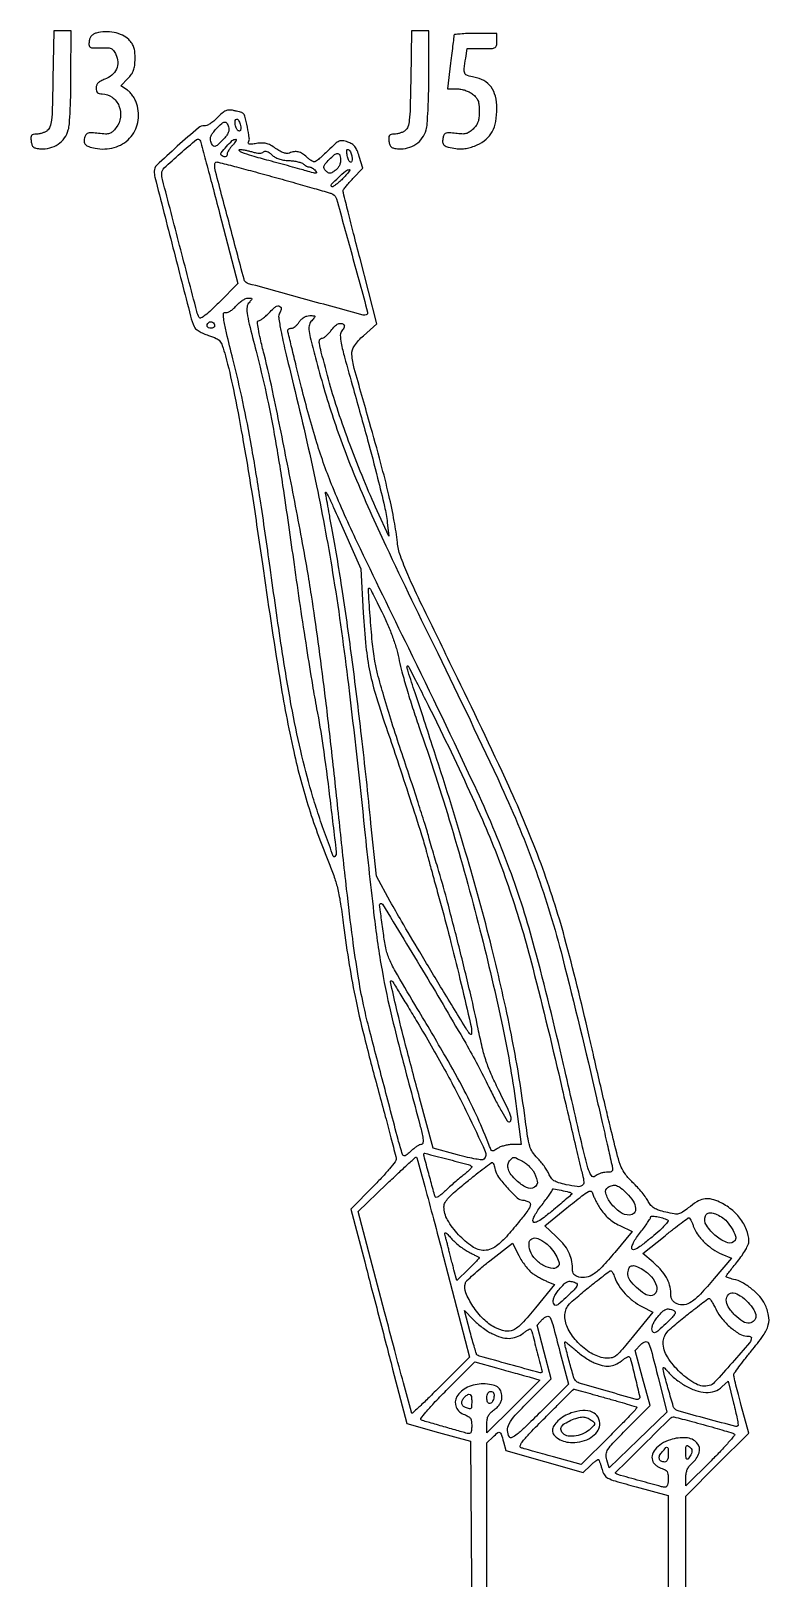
# Model space of a CAD drawing. Extents: x 8694 to 20248, y -4045 to 2404.
# Drawn here: x 8694 to 8987, y 1488 to 2102 of the extents above; entities that cross this region are included whole.
import ezdxf

# ---------------------------------------------------------------- set-up
doc = ezdxf.new("R2010")
doc.units = 0
doc.header["$MEASUREMENT"] = 0

msp = doc.modelspace()

# ---------------------------------------------------------------- linework, layer by layer
for points in [[(8702.91, 2083.34, -0.002181), (8702.67, 2071.86, -0.021104), (8702.34, 2067, -0.053797), (8701.76, 2064.34, -0.155141), (8700.66, 2062.84, -0.047889), (8699.74, 2062.29, -0.030518), (8698.59, 2061.84, -0.030553), (8697.39, 2061.52, -0.048824), (8696.34, 2061.42, 0.045626), (8695.09, 2061.31, 0.188631), (8694.46, 2060.91, 0.159959), (8694.2, 2060.15, 0.030698), (8694.28, 2058.67, 0.048029), (8694.6, 2057.19, 0.149715), (8695.17, 2056.36, 0.121695), (8696.18, 2055.9, 0.026939), (8698.1, 2055.65, 0.08406), (8701.69, 2055.97, 0.085626), (8704.96, 2057.46, 0.08666), (8707.5, 2059.94, 0.088915), (8709.03, 2063.12, 0.049834), (8709.44, 2065.51, 0.005623), (8709.78, 2071.02, 0.006771), (8710.01, 2077.59, 0.005453), (8710.09, 2084.67), (8710.1, 2102.42), (8706.66, 2102.42), (8703.22, 2102.42)], [(8720.1, 2101.58, 0.060969), (8718.97, 2101.09, 0.08635), (8718.13, 2100.38, 0.085711), (8717.58, 2099.43, 0.059179), (8717.29, 2098.21, 0.046047), (8717.25, 2096.65, 0.255229), (8717.68, 2095.97, 0.126273), (8718.73, 2095.7, 0.00914), (8721.75, 2095.75, -0.016415), (8724.54, 2095.76, -0.094611), (8725.97, 2095.44, -0.132979), (8726.95, 2094.66, -0.044977), (8727.9, 2093.09, -0.102541), (8728.65, 2090.14, -0.117179), (8728.11, 2087.27, -0.112472), (8726.3, 2084.87, -0.088906), (8723.49, 2083.24, 0.031997), (8721.87, 2082.54, 0.082714), (8720.85, 2081.78, 0.108387), (8720.29, 2080.87, 0.083672), (8720.1, 2079.72, 0.054653), (8720.22, 2078.6, 0.147613), (8720.61, 2077.91, 0.142706), (8721.32, 2077.54, 0.049837), (8722.49, 2077.42, -0.160128), (8726.42, 2076.13, -0.136641), (8729.12, 2072.68, -0.129156), (8729.73, 2068.17, -0.137153), (8728.02, 2064.05, -0.033455), (8726.57, 2062.44, -0.114084), (8725.37, 2061.71, -0.091581), (8723.83, 2061.51, -0.017182), (8720.98, 2061.75, 0.012571), (8718.3, 2062, 0.07927), (8716.93, 2061.87, 0.157815), (8716.13, 2061.37, 0.097445), (8715.58, 2060.38, 0.078564), (8715.31, 2058.6, 0.182821), (8715.79, 2057.37, 0.131214), (8717.12, 2056.49, 0.033487), (8719.63, 2055.85, 0.113644), (8727.25, 2056.16, 0.13752), (8733.36, 2059.83, 0.141223), (8736.57, 2066.05, 0.122323), (8736.22, 2073.41, 0.042793), (8735.59, 2074.99, 0.033626), (8734.66, 2076.59, 0.034578), (8733.57, 2077.97, 0.064058), (8732.49, 2078.9), (8729.89, 2080.6), (8732.67, 2083.5, 0.037113), (8734.08, 2085.21, 0.067268), (8734.92, 2086.81, 0.059604), (8735.36, 2088.71, 0.02353), (8735.52, 2091.38, 0.021544), (8735.45, 2094.08, 0.062522), (8735.08, 2095.91, 0.074758), (8734.32, 2097.41, 0.041379), (8733, 2098.97, 0.087813), (8730.5, 2100.72, 0.059012), (8727.18, 2101.81, 0.056747), (8723.54, 2102.12, 0.065136)], [(8844.91, 2083.34, -0.002181), (8844.67, 2071.86, -0.021104), (8844.34, 2067, -0.053797), (8843.76, 2064.34, -0.155141), (8842.66, 2062.84, -0.047889), (8841.74, 2062.29, -0.030518), (8840.59, 2061.84, -0.030553), (8839.39, 2061.52, -0.048824), (8838.34, 2061.42, 0.045626), (8837.09, 2061.31, 0.188631), (8836.46, 2060.91, 0.159959), (8836.2, 2060.15, 0.030698), (8836.28, 2058.67, 0.048029), (8836.6, 2057.19, 0.149715), (8837.17, 2056.36, 0.121695), (8838.18, 2055.9, 0.026939), (8840.1, 2055.65, 0.08406), (8843.69, 2055.97, 0.085626), (8846.96, 2057.46, 0.08666), (8849.5, 2059.94, 0.088915), (8851.03, 2063.12, 0.049834), (8851.44, 2065.51, 0.005623), (8851.78, 2071.02, 0.006771), (8852.01, 2077.59, 0.005453), (8852.09, 2084.67), (8852.1, 2102.42), (8848.66, 2102.42), (8845.22, 2102.42)], [(8862.05, 2100.67, -0.013878), (8862, 2100.11, -0.000245), (8861.64, 2097.13, -0.000616), (8861.22, 2093.65, -0.000411), (8860.72, 2089.67), (8859.44, 2079.42), (8863.13, 2079.42, -0.042349), (8864.82, 2079.28, -0.036832), (8866.54, 2078.85, -0.03755), (8868.14, 2078.19, -0.05), (8869.46, 2077.35, -0.04648), (8870.82, 2076.06, -0.087748), (8871.6, 2074.77, -0.070531), (8871.98, 2073.1, -0.021688), (8872.1, 2070.52, -0.02349), (8871.98, 2068.03, -0.060456), (8871.6, 2066.26, -0.072721), (8870.85, 2064.84, -0.047727), (8869.63, 2063.45, -0.040455), (8868.14, 2062.26, -0.087599), (8866.81, 2061.67, -0.073109), (8865.2, 2061.52, -0.021816), (8862.74, 2061.74, 0.013095), (8860.16, 2062.03, 0.098293), (8858.94, 2061.89, 0.18294), (8858.23, 2061.33, 0.070916), (8857.74, 2060.15, 0.085144), (8857.58, 2058.32, 0.195277), (8858.2, 2057.1, 0.121009), (8859.76, 2056.3, 0.025103), (8862.83, 2055.73, 0.037781), (8864.88, 2055.61, 0.037934), (8866.92, 2055.8, 0.035538), (8869.03, 2056.32, 0.026255), (8871.27, 2057.17, 0.073428), (8874.82, 2059.41, 0.092338), (8877.25, 2062.44, 0.080481), (8878.64, 2066.47, 0.042927), (8879.1, 2071.74, 0.061457), (8878.51, 2076.5, 0.097998), (8876.77, 2080.19, 0.10769), (8873.9, 2082.71, 0.086934), (8870.01, 2084.05, -0.040949), (8867.44, 2084.68, -0.214051), (8866.39, 2085.64, -0.130676), (8866.14, 2087.37, -0.012277), (8866.74, 2091.67), (8867.36, 2095.42), (8873.23, 2095.42, 0.007035), (8877.09, 2095.47, 0.111556), (8878.36, 2095.8, 0.235229), (8878.94, 2096.58, 0.043566), (8879.1, 2098.42), (8879.1, 2101.42), (8870.6, 2101.42, 0.008273), (8867.33, 2101.37, 0.013608), (8864.58, 2101.2, 0.007214), (8862.33, 2100.97, 0.362437)], [(8772.63, 2064.33, -0.091968), (8772.77, 2063.19, -0.085574), (8772.5, 2062.05, -0.063786), (8771.77, 2060.8, -0.027059), (8770.51, 2059.33, -0.015325), (8768.3, 2057.16, -0.146673), (8767.12, 2056.58, -0.302679), (8766.28, 2056.96, -0.06278), (8765.57, 2058.51, -0.091968), (8765.43, 2059.65, -0.085574), (8765.69, 2060.79, -0.063786), (8766.42, 2062.04, -0.027059), (8767.69, 2063.51, -0.015325), (8769.9, 2065.68, -0.146673), (8771.07, 2066.26, -0.302679), (8771.91, 2065.87, -0.06278)], [(8777.35, 2064.88, -0.029133), (8777.49, 2063.82, -0.089283), (8777.41, 2063.11, -0.190775), (8777.14, 2062.75, -0.215934), (8776.72, 2062.71, -0.209383), (8775.84, 2063.5, -0.064648), (8775.3, 2065.23, -0.076199), (8775.27, 2066.86, -0.375212), (8775.91, 2067.42, -0.209729), (8776.31, 2067.24, -0.057192), (8776.73, 2066.67, -0.047524), (8777.09, 2065.85, -0.034142)], [(8769.05, 2030.03), (8776.27, 2002.14), (8768.97, 1994.79, -0.008455), (8765.7, 1991.61, -0.025348), (8763.33, 1989.59, -0.034521), (8761.66, 1988.49, -0.418804), (8760.99, 1988.68, -0.061102), (8760.04, 1991.08, -0.000282), (8753.21, 2017.22, -0.000272), (8746.41, 2043.42, -0.063474), (8746.1, 2045.89, -0.207573), (8747.03, 2048.03, -0.008552), (8753.38, 2053.77, -0.007111), (8759.94, 2059.34, -0.475815), (8761.21, 2059.09, -0.054735), (8761.58, 2058.15, -0.000408), (8763.77, 2050.07, -0.001529), (8766.24, 2040.81, -0.000979)], [(8774.27, 2057.1, 0.02332), (8773.44, 2056.13, 0.026266), (8772.74, 2055.12, 0.026854), (8772.23, 2054.21, 0.112596), (8772.1, 2053.6, -0.140331), (8771.88, 2052.85, -0.203036), (8771.32, 2052.46, -0.161519), (8770.54, 2052.55, -0.089416), (8769.75, 2053.1, -0.375274), (8769.68, 2054.06, -0.021011), (8771.75, 2056.55, -0.02387), (8774.06, 2058.88, -0.18731), (8775.46, 2059.42, -0.428823), (8775.65, 2059.22, -0.106474), (8775.52, 2058.74, -0.048714), (8775.04, 2057.99, -0.021395)], [(8782.06, 2054.43, 0.023335), (8783.62, 2054.06, 0.046133), (8784.89, 2053.94, 0.061513), (8785.86, 2054.06, 0.13614), (8786.5, 2054.42, -0.169529), (8787.07, 2054.7, -0.113156), (8787.81, 2054.62, -0.073259), (8788.7, 2054.15, -0.031169), (8789.74, 2053.29, 0.058745), (8791.02, 2052.34, 0.048298), (8792.56, 2051.65, 0.042529), (8794.4, 2051.19, 0.028586), (8796.56, 2050.98, -0.02258), (8798.4, 2050.82, -0.025563), (8800.14, 2050.49, -0.025998), (8801.57, 2050.07, -0.112163), (8802.31, 2049.6, 0.043673), (8802.85, 2049.15, 0.036595), (8803.5, 2048.77, 0.038099), (8804.14, 2048.5, 0.078204), (8804.67, 2048.42, -0.096098), (8805.21, 2048.31, -0.041974), (8805.87, 2047.99, -0.039495), (8806.52, 2047.51, -0.042315), (8807.08, 2046.94, -0.088157), (8807.47, 2046.25, -0.512108), (8807.27, 2045.96, -0.071047), (8806.29, 2046.08, -0.004378), (8803.45, 2046.87, 0.002706), (8800.92, 2047.59, 0.000823), (8797.08, 2048.66, 0.000824), (8792.78, 2049.83, 0.000899), (8788.6, 2050.96, -0.005272), (8781.91, 2052.83, -0.021276), (8777.89, 2054.18, -0.131706), (8776.88, 2054.92, -0.623426), (8777.1, 2055.39, -0.041968), (8777.91, 2055.34, -0.010897), (8779.18, 2055.12, -0.011003), (8780.63, 2054.81, -0.011027)], [(8817.1, 2050.92, -0.077681), (8816.94, 2049.88, -0.050749), (8816.45, 2048.77, -0.049541), (8815.73, 2047.75, -0.062294), (8814.88, 2046.98, -0.023124), (8813.58, 2046.16, -0.125518), (8812.79, 2045.94, -0.158748), (8812.08, 2046.15, -0.043712), (8811.18, 2046.91, -0.076588), (8810.5, 2047.83, -0.196925), (8810.43, 2048.64, -0.102941), (8810.97, 2049.62, -0.013891), (8812.55, 2051.37, -0.02998), (8814.66, 2053.32, -0.199118), (8816.01, 2053.73, -0.316883), (8816.84, 2053.01, -0.061086)], [(8821.44, 2053.21, -0.040348), (8821.69, 2051.81, -0.088718), (8821.6, 2050.73, -0.268318), (8821.22, 2050.35, -0.28207), (8820.72, 2050.5, -0.102413), (8820.06, 2051.63, -0.040692), (8819.62, 2053.38, -0.039935), (8819.49, 2054.99, -0.415174), (8819.91, 2055.42, -0.184568), (8820.32, 2055.26, -0.058847), (8820.75, 2054.77, -0.049586), (8821.15, 2054.06, -0.037935)], [(8790.66, 2044.42, -0.001727), (8799.17, 2042.06, -0.002594), (8806.58, 2039.94, -0.001049), (8812.92, 2038.08, -0.058073), (8814.05, 2037.59, -0.197189), (8815.44, 2035.81, -0.000984), (8821.61, 2013.48, -0.000703), (8827.79, 1990.85, -0.383294), (8827.2, 1989.68, -0.161018), (8826.05, 1989.62, -0.000195), (8803.27, 1995.87, -0.000235), (8780.59, 2002.1, -0.129912), (8779.38, 2002.8, -0.132208), (8778.76, 2003.88, -0.00021), (8773.02, 2025.54, -0.000422), (8767.44, 2046.66, -0.062076), (8767.11, 2049.17, -0.062939), (8767.16, 2049.65, -0.081604), (8767.34, 2050.05, -0.099236), (8767.6, 2050.32, -0.152959), (8767.91, 2050.42, -0.06423), (8768.53, 2050.34, -0.000294), (8774.92, 2048.66, -0.00139), (8782.19, 2046.72, -0.000877)], [(8817.86, 2043.72, -0.01598), (8816.4, 2042.35, -0.026112), (8815.07, 2041.29, -0.024121), (8813.97, 2040.59, -0.338617), (8813.53, 2040.65, -0.404713), (8813.52, 2041.54, -0.013641), (8816.22, 2044.27, -0.017246), (8819.08, 2046.82, -0.167698), (8820.58, 2047.39, -0.577964), (8820.72, 2047.16, -0.035389), (8820.19, 2046.32, -0.024945), (8819.21, 2045.14, -0.012127)], [(8780.74, 1994.57, 0.152203), (8779.96, 1992.89, 0.069074), (8779.97, 1990.43, 0.024535), (8780.83, 1986.07, 0.002229), (8783.54, 1975.32, -0.008743), (8787.55, 1958.49, -0.010063), (8790.77, 1942.29, -0.00715), (8794.08, 1922.02, -0.002068), (8798.62, 1890.65, 0.002037), (8801, 1874.15, 0.001954), (8803.55, 1857.45, 0.001933), (8805.92, 1842.73, 0.00705), (8807.58, 1833.42, -0.012607), (8810.02, 1818.86, -0.004796), (8812.72, 1798.45, -0.000857), (8815.37, 1776.5, -0.22984), (8814.76, 1774.75, -0.547044), (8814.17, 1774.88, -0.001788), (8811.09, 1783.31, -0.007315), (8808.06, 1792.08, -0.008777), (8805.48, 1800.42, -0.014088), (8801.24, 1816.76, -0.011003), (8797.52, 1834.71, -0.008124), (8793.72, 1857.44, -0.003044), (8789.1, 1889.42, 0.003059), (8785.15, 1916.76, 0.006706), (8781.72, 1937.62, 0.00831), (8778.28, 1955.24, 0.009071), (8774.34, 1972.22, -0.002339), (8771.78, 1982.61, -0.017768), (8770.77, 1987.55, -0.042096), (8770.56, 1990.14, -0.490979), (8771.26, 1990.67, 0.147662), (8772.11, 1990.7, 0.053223), (8773.22, 1991.22, 0.044541), (8774.45, 1992.11, 0.030861), (8775.67, 1993.33, -0.032517), (8776.87, 1994.51, -0.033848), (8778.2, 1995.51, -0.035975), (8779.46, 1996.21, -0.108871), (8780.42, 1996.42, -0.017437), (8781.61, 1996.38, -0.345389), (8781.87, 1996.15, -0.221191), (8781.76, 1995.74, -0.008908)], [(8793.37, 1992.81, -0.189472), (8793.53, 1992.45, -0.0604), (8793.48, 1991.86, -0.050408), (8793.26, 1991.16, -0.037986), (8792.88, 1990.44, 0.177246), (8792.51, 1988.67, 0.011934), (8793.38, 1983.48, 0.010523), (8795.1, 1975.52, 0.002259), (8798.42, 1961.8, -0.009119), (8807.51, 1921.91, -0.011868), (8814.3, 1885.07, -0.009833), (8820.17, 1842.96, -0.003995), (8826.59, 1785.42, 0.003412), (8830.45, 1750.45, 0.014401), (8833.51, 1729.58, 0.016655), (8837.55, 1710.37, 0.005682), (8844.66, 1682.79, -0.001054), (8848.56, 1668.22, -0.018044), (8849.66, 1663.4, -0.074433), (8849.74, 1661.17, -0.38237), (8848.9, 1660.42, 0.124769), (8848.27, 1660.26, 0.023391), (8847.24, 1659.64, 0.023729), (8846.08, 1658.78, 0.019759), (8844.93, 1657.76, -0.015825), (8843.54, 1656.51, -0.083487), (8842.66, 1655.99, -0.224272), (8842.08, 1656.03, -0.185284), (8841.68, 1656.51, -0.016258), (8839.91, 1662.44, -0.000598), (8833.96, 1685.12, -0.00085), (8828.23, 1707.19, -0.009746), (8826.16, 1715.92, -0.014153), (8824.05, 1727.22, -0.006329), (8821.88, 1742.18, -0.004782), (8819.47, 1761.85, -0.001997), (8816.59, 1788.42, 0.00171), (8813.58, 1816.27, 0.002852), (8810.84, 1839.68, 0.003327), (8808.2, 1860.02, 0.004464), (8805.52, 1878.42, 0.007509), (8802.01, 1899.04, 0.002614), (8796.35, 1928.63, 0.002404), (8790.51, 1957.63, 0.011339), (8786.7, 1974.17, -0.005093), (8785.23, 1980.18, -0.01654), (8784.44, 1984.2, -0.01666), (8784.08, 1986.93, -0.442583), (8784.53, 1987.42, 0.136474), (8785.16, 1987.6, 0.023124), (8786.22, 1988.3, 0.023777), (8787.41, 1989.27, 0.019177), (8788.6, 1990.42, -0.011556), (8790.55, 1992.37, -0.074164), (8791.69, 1993.17, -0.174983), (8792.55, 1993.27, -0.140146)], [(8767.1, 1985.36, -0.156819), (8766.98, 1985, -0.097386), (8766.66, 1984.7, -0.079459), (8766.17, 1984.49, -0.06085), (8765.6, 1984.42, -0.103624), (8764.67, 1984.61, -0.202875), (8764.16, 1985.15, -0.1934), (8764.18, 1985.91, -0.094876), (8764.74, 1986.73, -0.191124), (8765.41, 1987.02, -0.139481), (8766.22, 1986.82, -0.123736), (8766.86, 1986.19, -0.139398)], [(8805.6, 1987.42, 0.107704), (8804.68, 1985.82, 0.102335), (8804.48, 1983.95, 0.035388), (8805.03, 1980.81, 0.002833), (8807.1, 1972.67, 0.016499), (8814.18, 1948.71, 0.017972), (8822.65, 1925.95, 0.012577), (8835.03, 1898.02, 0.003613), (8855.6, 1855.42, -0.005714), (8880.96, 1802.32, -0.022756), (8894.63, 1768.92, -0.02316), (8905.1, 1734.7, -0.006069), (8918.65, 1678.92, -0.000193), (8920.89, 1669.18, -0.000282), (8922.85, 1660.6, -0.000133), (8924.51, 1653.3, -0.005167), (8924.87, 1651.67, -0.046094), (8925, 1650.47, -0.208061), (8924.74, 1649.83, -0.166192), (8924.04, 1649.5, -0.027602), (8922.54, 1649.42, 0.047226), (8921.35, 1649.31, 0.035331), (8920.07, 1648.97, 0.036123), (8918.91, 1648.47, 0.06537), (8918.06, 1647.88, -0.468811), (8916.59, 1648.09, -0.069446), (8915.2, 1651.24, -0.011926), (8913.1, 1659.44, -0.000396), (8905.53, 1692.2, 0.008305), (8894.08, 1738.43, 0.024156), (8884.12, 1769.78, 0.020431), (8870.3, 1802.74, 0.004631), (8844.09, 1857.42, -0.002289), (8823.69, 1899.48, -0.014301), (8813.97, 1921.34, -0.023242), (8807.66, 1938.96, -0.013046), (8801.58, 1960.87, -0.000797), (8799.48, 1969.35, -0.001263), (8797.71, 1976.61, -0.000264), (8796.17, 1983.01, -0.058932), (8796.1, 1983.62, -0.17946), (8796.21, 1983.93, -0.091811), (8796.53, 1984.19, -0.071821), (8797.01, 1984.36, -0.051924), (8797.57, 1984.42, 0.12521), (8798.26, 1984.59, 0.044543), (8799.1, 1985.15, 0.040799), (8799.95, 1985.96, 0.037855), (8800.69, 1986.92, -0.052134), (8801.55, 1987.97, -0.060873), (8802.56, 1988.76, -0.064352), (8803.69, 1989.25, -0.070658), (8804.87, 1989.42, -0.010406), (8806.5, 1989.39, -0.303926), (8806.82, 1989.15, -0.268661), (8806.75, 1988.74, -0.008667)], [(8818.43, 1985.75, -0.211742), (8818.58, 1985.37, -0.074139), (8818.46, 1984.79, -0.057664), (8818.12, 1984.1, -0.039998), (8817.59, 1983.41, 0.192974), (8816.96, 1981.71, 0.041932), (8817.31, 1978.53, 0.018234), (8818.63, 1972.93, 0.002047), (8822.14, 1960.33, -0.002028), (8827.77, 1940.13, -0.004708), (8831.78, 1924.93, -0.00546), (8834.52, 1913.63, -0.027933), (8835.62, 1907.27), (8836.24, 1901.92), (8831.62, 1911.92, -0.0108), (8826.27, 1924.22, -0.008091), (8820.89, 1937.97, -0.008219), (8816.13, 1951.4, -0.014637), (8812.73, 1962.62, -0.00086), (8809.4, 1974.94, -0.021313), (8808.64, 1978.37, -0.124603), (8808.74, 1979.83, -0.323538), (8809.55, 1980.42, 0.134652), (8810.27, 1980.62, 0.036259), (8811.25, 1981.3, 0.033981), (8812.3, 1982.27, 0.02949), (8813.25, 1983.42, -0.03325), (8814.8, 1985.24, -0.094818), (8816.15, 1986.19, -0.155477), (8817.35, 1986.33, -0.148961)], [(8818.45, 1903.92), (8825.08, 1888.92), (8826.08, 1871.42, 0.011246), (8827.15, 1858.08, 0.024855), (8828.69, 1847.99, 0.023987), (8831.27, 1837.89, 0.009794), (8835.69, 1824.42, -0.004034), (8839.63, 1812.84, -0.001904), (8844.55, 1797.84, -0.001442), (8849.18, 1783.4, -0.012553), (8851.06, 1776.92, 0.002444), (8851.59, 1774.94, 0.000168), (8853.12, 1769.33, 0.00024), (8854.96, 1762.65, 0.00018), (8856.98, 1755.31, -0.005219), (8860.88, 1740.58, -0.003735), (8864.94, 1724.03, -0.001619), (8868.66, 1708.15, -0.058342), (8869.07, 1704.42, -0.333421), (8868.88, 1704.17, -0.244496), (8868.53, 1704.24, -0.064124), (8867.93, 1704.86, -0.02075), (8867.22, 1705.92, -0.001233), (8857.33, 1722.16, -0.001672), (8848.47, 1736.89, -0.001764), (8841.22, 1749.14, -0.006604), (8836.79, 1756.92), (8831.26, 1766.92), (8829.14, 1787.92, 0.003272), (8825.39, 1822.59, 0.004414), (8821.52, 1853.91, 0.004928), (8817.58, 1881.61, 0.007804), (8813.59, 1905.25, -0.000624), (8812.63, 1910.46, -0.000986), (8811.83, 1914.93, -0.000214), (8811.13, 1918.86, -0.04387), (8811.1, 1919.25, -0.768692), (8811.38, 1919.32, -0.018234), (8812.4, 1917.39, -0.007011), (8814.29, 1913.29, -0.000789)], [(8833.91, 1870.84, -0.013229), (8836.11, 1865.99, -0.015464), (8837.93, 1861.28, -0.016408), (8839.36, 1856.74, -0.020204), (8840.38, 1852.42, 0.019044), (8841.41, 1848, 0.005535), (8843.34, 1841.28, 0.005555), (8845.67, 1833.74, 0.005912), (8848.13, 1826.42, -0.011114), (8860.94, 1786.87, -0.010209), (8872.37, 1745.65, -0.010633), (8881.43, 1706.79, -0.019363), (8886.91, 1674.67), (8888.78, 1660.42), (8885.16, 1660.42, 0.036864), (8883.61, 1660.3, 0.028336), (8881.95, 1659.96, 0.029025), (8880.43, 1659.46, 0.058628), (8879.32, 1658.86, -0.022786), (8877.93, 1657.98, -0.223392), (8877.26, 1657.93, -0.197097), (8876.74, 1658.41, -0.017455), (8876.03, 1660.1, 0.015732), (8871.5, 1670.98, 0.014301), (8866.15, 1681.91, 0.010358), (8858.78, 1695.27, 0.003508), (8847.51, 1714.42, -0.002342), (8839.63, 1727.75, -0.02457), (8836.7, 1733.37, -0.050099), (8835.19, 1737.74, -0.02597), (8834.17, 1743.42, 0.001261), (8833.71, 1746.93, 0.001248), (8833.23, 1750.45, 0.001224), (8832.8, 1753.53, 0.00484), (8832.51, 1755.42, -0.822811), (8833.68, 1755.85, -0.001883), (8850.62, 1727.93, -0.004596), (8866.71, 1700.62, -0.01771), (8875.94, 1683.22, 0.006769), (8878.58, 1677.96, 0.010619), (8881.01, 1673.53, 0.004974), (8883.16, 1669.88, 0.252332), (8883.85, 1669.47, 0.345531), (8884.69, 1670.08, 0.149272), (8884.67, 1671.56, 0.034257), (8883.39, 1674.75, 0.003388), (8879.74, 1682.19, -0.01186), (8876.83, 1688.38, -0.023454), (8874.88, 1693.44, -0.021825), (8873.32, 1698.89, -0.008911), (8871.67, 1706.42, 0.008657), (8868.72, 1719.86, 0.003109), (8864.07, 1738.9, 0.003072), (8859.21, 1757.76, 0.009501), (8855.61, 1770.42, -0.001684), (8854.51, 1774.08, -0.001333), (8853.34, 1778.04, -0.001347), (8852.28, 1781.72, -0.003357), (8851.53, 1784.42, 0.010937), (8850.5, 1787.88, 0.001062), (8847.83, 1796.2, 0.001347), (8844.6, 1806.1, 0.001065), (8841.04, 1816.79, -0.004312), (8837.43, 1827.92, -0.005224), (8834.23, 1838.42, -0.005033), (8831.73, 1847.3, -0.025938), (8830.66, 1852.29, -0.015915), (8829.66, 1859.98, -0.006781), (8828.79, 1870.33, -0.002043), (8828.09, 1880.98, -0.690789), (8828.63, 1881.22, -0.077876), (8828.91, 1880.83, -0.000929), (8830.37, 1877.98, -0.00277), (8832.03, 1874.68, -0.001804)], [(8856.6, 1825.17, -0.009699), (8873.33, 1789.25, -0.022389), (8884.15, 1761.51, -0.019352), (8893.32, 1730.59, -0.005666), (8905.03, 1682.42, 0.000583), (8907.8, 1670.48, 0.000825), (8910.3, 1659.86, 0.000467), (8912.43, 1650.9, 0.011783), (8913.08, 1648.46, -0.052735), (8913.6, 1645.52, -0.279338), (8912.89, 1644.13, -0.173576), (8910.96, 1643.72, -0.021217), (8906.64, 1644.5, -0.015998), (8903.51, 1645.3, -0.068643), (8901.76, 1646.09, -0.099016), (8900.62, 1647.16, -0.05501), (8899.69, 1648.84, 0.039105), (8898.96, 1650.24, 0.018484), (8897.83, 1651.93, 0.018191), (8896.5, 1653.63, 0.024465), (8895.18, 1655.05, -0.054168), (8893.26, 1657.37, -0.075651), (8892.13, 1659.81, -0.033814), (8891.3, 1663.69, -0.003412), (8889.99, 1673.05, 0.01665), (8884.84, 1704.03, 0.011826), (8877.1, 1738.4, 0.010532), (8866.7, 1776.52, 0.007428), (8853.47, 1818.92, -0.000038), (8849.8, 1830.13, -0.000059), (8846.63, 1839.77, -0.000015), (8843.87, 1848.2, -0.002226), (8843.56, 1849.17, -0.037409), (8843.44, 1849.65, -0.067031), (8843.43, 1850.05, -0.105392), (8843.52, 1850.32, -0.266371), (8843.69, 1850.42, -0.281387), (8844.01, 1850.23, -0.000312), (8847.7, 1843, -0.002635), (8851.82, 1834.85, -0.0016)], [(8847.56, 1708.92, -0.009563), (8858.33, 1690.24, -0.012816), (8867.33, 1672.88, -0.006008), (8874.49, 1657.69, -0.313157), (8873.94, 1654.66, -0.223297), (8873.12, 1654.36, -0.016939), (8870.7, 1654.67, -0.018552), (8867.5, 1655.32, -0.008678), (8863.41, 1656.37), (8853.82, 1659.03), (8848.43, 1678.97, -0.002091), (8842.88, 1699.89, -0.005992), (8839.26, 1714.48, -0.004004), (8836.87, 1724.99, -0.751111), (8837.51, 1725.34, -0.057575), (8837.79, 1724.97, -0.000207), (8840.63, 1720.34, -0.001103), (8843.83, 1715.08, -0.000692)], [(8857.93, 1615.76), (8868.26, 1576.11), (8856.98, 1564.8, -0.002923), (8852.63, 1560.49, -0.004873), (8848.91, 1556.91, -0.000954), (8845.63, 1553.83, -0.404411), (8845.34, 1553.84, -0.131302), (8845.15, 1554.18, -0.00007), (8842.02, 1565.8, -0.000937), (8838.56, 1578.75, -0.000571), (8834.52, 1594.06), (8824.05, 1633.92), (8835.3, 1644.67, -0.002198), (8839.64, 1648.79, -0.003532), (8843.39, 1652.26, -0.000723), (8846.71, 1655.28, -0.186819), (8847.07, 1655.42, -0.337285), (8847.34, 1655.21, -0.000156), (8850.48, 1643.77, -0.001937), (8853.93, 1630.97, -0.001167)], [(8869.1, 1651.72, -0.397045), (8869.12, 1651.39, -0.017246), (8868.27, 1650.46, -0.021365), (8867.09, 1649.34, -0.012593), (8865.6, 1648.1, 0.007768), (8863.83, 1646.66, 0.004914), (8861.8, 1644.94, 0.004933), (8859.85, 1643.2, 0.009064), (8858.3, 1641.74, -0.019521), (8856.91, 1640.49, -0.048665), (8855.79, 1639.73, -0.091627), (8855, 1639.47, -0.362247), (8854.6, 1639.72, -0.012344), (8853.76, 1642.54, -0.001433), (8852.05, 1648.9, -0.000393), (8850.2, 1655.85, -0.064804), (8850.1, 1656.63, -0.489028), (8850.52, 1656.96, -0.001121), (8859.27, 1654.72, -0.002157), (8867.71, 1652.5, -0.124911)], [(8878.45, 1650.42, 0.112119), (8879.73, 1647.55, 0.022907), (8883.28, 1643.25, 0.019539), (8887.17, 1639.27, 0.188444), (8889.32, 1638.4, -0.052965), (8889.91, 1638.33, -0.026016), (8890.64, 1638.13, -0.025476), (8891.39, 1637.83, -0.033673), (8892.03, 1637.48, -0.288302), (8892.42, 1636.66, -0.096591), (8892, 1635.33, -0.039115), (8890.6, 1633.19, -0.006992), (8887.62, 1629.45, -0.010484), (8882.85, 1623.86, -0.039622), (8879.53, 1620.68, -0.066284), (8876.79, 1618.99, -0.105389), (8874.11, 1618.42, -0.152641), (8869.33, 1619.91, -0.054514), (8863.87, 1624.65, -0.054394), (8859.5, 1630.54, -0.133207), (8858.1, 1635.71, -0.131526), (8858.55, 1637.39, -0.054722), (8859.94, 1639.3, -0.030461), (8862.57, 1641.83, -0.006843), (8867.35, 1645.81, -0.002674), (8870.94, 1648.68, -0.004173), (8874.06, 1651.11, -0.001278), (8876.79, 1653.18, -0.13572), (8877.22, 1653.35, -0.298431), (8877.5, 1653.21, -0.030731), (8877.84, 1652.52, -0.030328), (8878.17, 1651.56, -0.019237)], [(8889, 1653.97, -0.038242), (8890.19, 1653.23, -0.02441), (8891.46, 1652.21, -0.024499), (8892.61, 1651.07, -0.041277), (8893.45, 1650.01, -0.094353), (8895.13, 1645.95, -0.322669), (8894.03, 1643.48, -0.25059), (8890.9, 1643.37, -0.075608), (8886.86, 1646.18, -0.037544), (8884.77, 1648.47, -0.081817), (8883.64, 1650.55, -0.116859), (8883.45, 1652.39, -0.141841), (8884.14, 1653.97, -0.031701), (8885.14, 1655.03, -0.189902), (8885.83, 1655.3, -0.111946), (8886.72, 1655.1, -0.007991)], [(8908.86, 1640.97, -0.443348), (8908.86, 1640.78, -0.001324), (8906.83, 1638.98, -0.005716), (8904.46, 1636.93, -0.003403), (8901.59, 1634.54, -0.006889), (8897.8, 1631.52, -0.034315), (8895.54, 1630, -0.081533), (8894.17, 1629.49, -0.365447), (8893.48, 1629.87, -0.183306), (8893.47, 1630.79, -0.031876), (8894.19, 1632.39, -0.029118), (8895.38, 1634.35, -0.017442), (8897, 1636.53, 0.00695), (8898.57, 1638.56, 0.010086), (8899.89, 1640.4, 0.006082), (8900.95, 1641.97, 0.146015), (8901.1, 1642.47, -0.460838), (8901.51, 1642.82, -0.008619), (8904.64, 1642.27, -0.013144), (8907.7, 1641.59, -0.125591)], [(8917.1, 1641.11, 0.101871), (8917.25, 1640.36, 0.01307), (8917.95, 1638.85, 0.014837), (8918.89, 1637.09, 0.011868), (8920, 1635.24, 0.031096), (8921.61, 1633.01, 0.039389), (8923.38, 1631.18, 0.039163), (8925.42, 1629.65, 0.030191), (8927.85, 1628.29), (8932.81, 1625.92), (8925.84, 1617.6, -0.012294), (8920.81, 1611.88, -0.055046), (8917.44, 1608.96, -0.100025), (8914.62, 1607.75, -0.113339), (8911.67, 1607.81, -0.05152), (8910.39, 1608.28, -0.123946), (8909.62, 1608.92, -0.11546), (8909.22, 1609.88, -0.041505), (8909.1, 1611.37, 0.056655), (8908.71, 1614.75, 0.063292), (8907.58, 1617.82, 0.055133), (8905.57, 1620.84, 0.030377), (8902.51, 1624.05), (8898.06, 1628.2), (8906.83, 1635.27, -0.003282), (8912.85, 1640.07, -0.037069), (8915.39, 1641.77, -0.209949), (8916.53, 1641.89, -0.325945)], [(8930.7, 1641.02, -0.053762), (8933.14, 1637.98, -0.11318), (8934.16, 1635.15, -0.214776), (8933.56, 1633.24, -0.214268), (8931.73, 1632.42, -0.156745), (8928.02, 1633.61, -0.07309), (8924.34, 1637.16, -0.088666), (8922.3, 1641.08, -0.339658), (8923.19, 1643.5, -0.085127), (8924.94, 1644.23, -0.136664), (8926.54, 1644.15, -0.092109), (8928.31, 1643.18, -0.024852)], [(8946.82, 1630.51, -0.45256), (8946.96, 1629.92, -0.03173), (8945.76, 1628.41, -0.025075), (8943.7, 1626.36, -0.009712), (8940.65, 1623.72, -0.006909), (8936.91, 1620.7, -0.035151), (8934.7, 1619.2, -0.085944), (8933.36, 1618.71, -0.361365), (8932.67, 1619.09, -0.180363), (8932.66, 1620.01, -0.033476), (8933.35, 1621.59, -0.030006), (8934.5, 1623.5, -0.017805), (8936.09, 1625.65, 0.008), (8937.63, 1627.64, 0.011373), (8938.92, 1629.46, 0.007559), (8939.94, 1631.01, 0.14212), (8940.1, 1631.57, -0.423752), (8940.57, 1632.02, -0.030944), (8942.56, 1631.84, -0.034338), (8944.86, 1631.31, -0.047134)], [(8957.04, 1628.1, 0.074752), (8958.63, 1624.95, 0.04414), (8961.36, 1621.74, 0.042746), (8964.77, 1618.92, 0.05282), (8968.38, 1616.94), (8972.16, 1615.37), (8965.38, 1607.3, -0.011641), (8959.87, 1601.06, -0.055929), (8956.29, 1597.96, -0.112139), (8953.43, 1596.83, -0.146608), (8950.66, 1597.21, -0.052286), (8949.43, 1597.93, -0.09781), (8948.65, 1598.79, -0.092822), (8948.23, 1599.9, -0.04355), (8948.1, 1601.45, 0.068953), (8947.66, 1604.59, 0.061186), (8946.38, 1607.63, 0.052886), (8944.21, 1610.65, 0.032933), (8941.09, 1613.7), (8937.02, 1617.17), (8945.81, 1624.26, -0.003251), (8949.23, 1626.98, -0.005043), (8952.21, 1629.27, -0.001725), (8954.81, 1631.22, -0.146677), (8955.27, 1631.38, -0.26477), (8955.59, 1631.22, -0.024374), (8956.07, 1630.43, -0.026393), (8956.57, 1629.37, -0.017426)], [(8968.18, 1631.71, -0.081909), (8970.38, 1629.87, -0.045883), (8972.41, 1627.01, -0.044741), (8973.77, 1624.12, -0.229311), (8973.59, 1622.41, -0.354108), (8970.74, 1621.41, -0.087447), (8966.12, 1624.05, -0.075208), (8962.24, 1628.41, -0.239711), (8961.84, 1632.17, -0.185018), (8962.64, 1633.07, -0.13767), (8963.97, 1633.35, -0.08258), (8965.83, 1632.9, -0.033061)], [(8867.78, 1617.86, -0.000788), (8869.27, 1617.1, -0.001115), (8870.6, 1616.41, -0.000633), (8871.72, 1615.83, -0.01587), (8872.02, 1615.66, -0.462919), (8872.06, 1615.43, -0.005815), (8870.95, 1614.17, -0.011924), (8869.55, 1612.68, -0.006961), (8867.8, 1610.96), (8863.15, 1606.5), (8862.06, 1610.71, -0.000856), (8861.57, 1612.61, -0.000523), (8860.99, 1614.86, -0.000524), (8860.43, 1617.08, -0.00093), (8859.97, 1618.92, 0.001774), (8859.55, 1620.59, 0.001629), (8859.1, 1622.31, 0.001626), (8858.7, 1623.84, 0.005367), (8858.41, 1624.84, -0.207628), (8858.47, 1625.3, -0.421266), (8858.79, 1625.37, -0.06187), (8859.6, 1624.72, -0.011232), (8860.91, 1623.29, 0.027781), (8862.36, 1621.81, 0.017749), (8864.19, 1620.26, 0.017831), (8866.1, 1618.86, 0.031486)], [(8893.11, 1609.41, 0.01631), (8894.42, 1608.54, 0.010223), (8896, 1607.61, 0.010259), (8897.6, 1606.75, 0.018399), (8898.94, 1606.13), (8901.93, 1604.87), (8894.41, 1595.65, -0.015156), (8888.96, 1589.36, -0.093999), (8885.55, 1586.82, -0.16261), (8882.35, 1586.41, -0.072439), (8878.3, 1587.83, -0.076674), (8873.76, 1591.18, -0.048428), (8869.59, 1596.29, -0.049012), (8866.75, 1601.6, -0.176809), (8866.58, 1605.38, -0.12182), (8867.22, 1606.41, -0.008759), (8869.66, 1608.74, -0.011882), (8872.72, 1611.43, -0.008687), (8876.25, 1614.27), (8885.33, 1621.34), (8887.8, 1616.38, 0.025707), (8888.95, 1614.34, 0.021419), (8890.38, 1612.29, 0.021952), (8891.85, 1610.53, 0.053414)], [(8898.48, 1621.33, -0.054809), (8900.64, 1619.22, -0.041816), (8902.51, 1616.49, -0.040877), (8903.73, 1613.88, -0.231048), (8903.58, 1612.39, -0.279573), (8901.37, 1611.26, -0.102661), (8897.87, 1612.26, -0.081664), (8894.37, 1614.9, -0.107156), (8892.29, 1618.3, -0.097742), (8891.86, 1621.33, -0.271901), (8893, 1623.06, -0.213749), (8895.38, 1623.14, -0.069804)], [(8925.86, 1607.66, 0.063338), (8927.46, 1604.46, 0.041089), (8930.03, 1601.22, 0.039815), (8933.22, 1598.31, 0.04668), (8936.67, 1596.12), (8940.98, 1593.92), (8933.35, 1584.56, -0.00409), (8928.33, 1578.52, -0.052478), (8926.22, 1576.49, -0.130733), (8924.41, 1575.72, -0.068547), (8921.95, 1575.71, -0.1034), (8916.49, 1577.64, -0.066343), (8911.24, 1581.87, -0.067657), (8907.39, 1587.2, -0.12315), (8906.1, 1592.38, -0.073173), (8906.44, 1594.7, -0.097686), (8907.43, 1596.57, -0.045903), (8909.61, 1598.8, -0.005652), (8914.85, 1603.17, -0.002981), (8918.25, 1605.9, -0.004623), (8921.22, 1608.21, -0.001541), (8923.8, 1610.18, -0.136984), (8924.25, 1610.35, -0.257766), (8924.56, 1610.22, -0.030977), (8924.99, 1609.59, -0.030638), (8925.45, 1608.71, -0.020448)], [(8937.06, 1610.78, -0.082188), (8940.45, 1607.94, -0.104896), (8942.4, 1604.37, -0.192028), (8942.16, 1601.64, -0.282981), (8940.16, 1600.42, -0.146643), (8937.71, 1601.15, -0.041785), (8934.55, 1603.64, -0.041341), (8931.87, 1606.58, -0.165502), (8931.1, 1608.86, -0.070888), (8931.43, 1611.2, -0.248676), (8932.46, 1612.26, -0.176949), (8934.22, 1612.19, -0.036467)], [(8910.34, 1605.59, -0.216402), (8910.92, 1604.99, -0.224051), (8910.84, 1604.16, -0.061355), (8909.79, 1602.82, -0.007573), (8907.13, 1600.24, -0.006172), (8904.2, 1597.56, -0.069286), (8902.9, 1596.68, -0.277614), (8902.13, 1596.75, -0.159799), (8901.56, 1597.53, -0.110384), (8901.47, 1598.59, -0.064941), (8901.8, 1599.83, -0.049716), (8902.56, 1601.26, -0.025666), (8903.77, 1602.87, -0.018815), (8905.76, 1605.09, -0.102932), (8907.08, 1605.99, -0.143842), (8908.43, 1606.13, -0.049488)], [(8966.14, 1594.83, 0.061723), (8968.43, 1591.28, 0.040817), (8971.84, 1587.83, 0.040806), (8975.46, 1585.2, 0.137626), (8978.25, 1584.42, -0.031188), (8978.96, 1584.37, -0.048278), (8979.55, 1584.24, -0.061776), (8979.97, 1584.04, -0.257029), (8980.1, 1583.81, -0.17823), (8979.35, 1581.77, -0.004048), (8972.46, 1573.82, -0.004617), (8965.5, 1566.06, -0.14723), (8963.33, 1564.76, -0.187632), (8958.12, 1565.42, -0.064835), (8951.86, 1569.94, -0.063593), (8946.77, 1576.12, -0.141379), (8945.1, 1581.92, -0.089972), (8945.47, 1583.99, -0.086395), (8946.55, 1585.83, -0.041409), (8948.83, 1588.1, -0.006133), (8953.85, 1592.24, -0.002958), (8957.25, 1594.94, -0.004578), (8960.22, 1597.22, -0.001551), (8962.81, 1599.17, -0.132645), (8963.26, 1599.34, -0.272988), (8963.61, 1599.19, -0.012449), (8964.38, 1598.05, -0.017839), (8965.24, 1596.58, -0.011518)], [(8978.78, 1597.79, -0.048515), (8981.05, 1594.86, -0.124803), (8981.88, 1592.33, -0.215018), (8981.21, 1590.54, -0.163498), (8979.32, 1589.6, -0.179355), (8976.73, 1590.16, -0.054172), (8973.55, 1592.72, -0.054105), (8970.93, 1595.98, -0.143266), (8970.1, 1598.82, -0.194243), (8970.92, 1600.85, -0.234438), (8972.83, 1601.53, -0.122152), (8975.68, 1600.45, -0.052731)], [(8877.11, 1585.41, 0.045514), (8880.71, 1583.97, 0.075061), (8883.94, 1583.52, 0.085478), (8886.85, 1584.05, 0.079055), (8889.51, 1585.53, -0.01244), (8890.56, 1586.32, -0.020609), (8891.49, 1586.92, -0.015835), (8892.25, 1587.34, -0.36616), (8892.47, 1587.28, -0.096829), (8892.96, 1586.26, -0.000979), (8894.96, 1578.43, -0.000417), (8897, 1570.31, -0.295625), (8896.87, 1569.91, -0.238271), (8896.3, 1569.8, -0.000259), (8884.1, 1573.16, -0.000437), (8872.09, 1576.49, -0.124179), (8871.19, 1577, -0.127437), (8870.98, 1577.35, -0.001656), (8870.23, 1579.81, -0.004662), (8869.4, 1582.68, -0.003027), (8868.49, 1586.01), (8866.19, 1594.63), (8869.7, 1591.02, 0.022943), (8871.33, 1589.49, 0.015209), (8873.32, 1587.88, 0.015322), (8875.37, 1586.43, 0.028608)], [(8904.13, 1578.1), (8907.45, 1565.28), (8896.25, 1554.1, -0.004047), (8890.33, 1548.29, -0.02401), (8887.08, 1545.43, -0.050753), (8885.08, 1544.15, -0.385167), (8884.09, 1544.42, -0.139139), (8883.33, 1546.93, -0.129523), (8883.97, 1549.55, -0.060456), (8886.41, 1552.97, -0.010758), (8891.85, 1558.67), (8900.59, 1567.46), (8897.81, 1578.09), (8895.03, 1588.71), (8897.26, 1591.09, -0.118775), (8898.98, 1592.22, -0.372957), (8900.18, 1591.76, -0.056311), (8901.27, 1588.98, -0.002106)], [(8949.28, 1594.6, -0.229934), (8949.82, 1594, -0.20891), (8949.71, 1593.17, -0.059836), (8948.67, 1591.82, -0.008089), (8946.11, 1589.32, -0.005866), (8943.21, 1586.63, -0.072232), (8941.96, 1585.79, -0.305119), (8941.23, 1585.89, -0.145346), (8940.72, 1586.73, -0.104502), (8940.67, 1587.81, -0.057397), (8941.03, 1589.08, -0.046754), (8941.78, 1590.5, -0.028788), (8942.9, 1592.02, -0.020064), (8944.8, 1594.13, -0.103904), (8946.1, 1595, -0.142674), (8947.42, 1595.14, -0.050308)], [(8917.68, 1573.82, 0.039773), (8920.93, 1572.76, 0.075716), (8923.67, 1572.52, 0.085674), (8926.13, 1573.11, 0.064876), (8928.51, 1574.53, -0.013983), (8929.57, 1575.32, -0.02238), (8930.52, 1575.92, -0.018251), (8931.3, 1576.33, -0.319567), (8931.56, 1576.28, -0.135121), (8932.18, 1575.18, -0.001949), (8933.99, 1567.83, -0.001214), (8935.79, 1560.27, -0.259915), (8935.59, 1559.58, -0.270766), (8934.43, 1559.27, -0.001513), (8922.99, 1562.51, -0.002189), (8911.8, 1565.76, -0.15751), (8910.23, 1566.83, -0.095232), (8909.54, 1568.2, -0.003151), (8907.89, 1574.11, -0.004229), (8906.36, 1579.91, -0.062449), (8906.1, 1581.99, -0.598487), (8906.28, 1582.09, -0.013091), (8907.3, 1581.37, -0.01566), (8908.63, 1580.32, -0.008321), (8910.21, 1578.94, 0.018659), (8912.03, 1577.41, 0.014856), (8914.1, 1575.9, 0.015108), (8916.1, 1574.62, 0.03613)], [(8943.2, 1567.55), (8946.6, 1554.18), (8935.1, 1543.17), (8923.6, 1532.17), (8922.68, 1535.36, -0.093697), (8922.48, 1537.52, -0.122393), (8923.14, 1539.38, -0.045375), (8925.11, 1541.86, -0.003814), (8930.82, 1547.74), (8939.87, 1556.92), (8936.91, 1567.78), (8933.95, 1578.64), (8936.22, 1581.05, -0.119822), (8937.97, 1582.19, -0.374558), (8939.18, 1581.72, -0.055051), (8940.28, 1578.86, -0.002)], [(8891.88, 1568.18), (8896.15, 1566.92), (8885.63, 1556.44), (8875.1, 1545.95), (8875.1, 1549.5, -0.0404), (8875.25, 1551.36, -0.079798), (8875.71, 1552.77, -0.077465), (8876.61, 1553.99, -0.036238), (8878.1, 1555.26, 0.036814), (8879.48, 1556.45, 0.065027), (8880.4, 1557.65, 0.072686), (8880.92, 1558.94, 0.059318), (8881.1, 1560.41, 0.104321), (8880.62, 1562.65, 0.142334), (8879.31, 1564.22, 0.105894), (8877.01, 1565.13, 0.041894), (8873.61, 1565.42, 0.106387), (8867.42, 1564.09, 0.151055), (8863.23, 1560.38, 0.244643), (8862.95, 1556.24, 0.208652), (8866.19, 1553.24, -0.041793), (8867.73, 1552.55, -0.12392), (8868.56, 1551.77, -0.112748), (8868.98, 1550.64, -0.031518), (8869.1, 1548.75, -0.018131), (8869.03, 1546.93, -0.115613), (8868.76, 1546.06, -0.236387), (8868.22, 1545.71, -0.097584), (8867.35, 1545.79, 0.000787), (8866.27, 1546.09, 0.000095), (8863.91, 1546.76, 0.000113), (8861.1, 1547.56, 0.000093), (8858.1, 1548.41, -0.000912), (8855.12, 1549.26, -0.001161), (8852.38, 1550.05, -0.000903), (8850.08, 1550.72, -0.009717), (8849.16, 1551.02, -0.503941), (8848.94, 1551.69, -0.018153), (8850.87, 1554.19, -0.016858), (8854.05, 1557.75, -0.005353), (8859.01, 1562.83), (8870.31, 1574.16), (8878.95, 1571.8, -0.000843), (8882.58, 1570.8, -0.000765), (8886.32, 1569.76, -0.000765), (8889.66, 1568.82, -0.002467)], [(8953.73, 1564.79, 0.049716), (8957.99, 1562.83, 0.073557), (8962.02, 1562.08, 0.087404), (8965.57, 1562.56, 0.111244), (8968.4, 1564.24), (8970.83, 1566.51), (8973, 1557.84, -0.005133), (8973.81, 1554.49, -0.008135), (8974.42, 1551.6, -0.003043), (8974.89, 1549.13, -0.24628), (8974.77, 1548.76, -0.266986), (8973.91, 1548.53, -0.000832), (8962.5, 1551.56, -0.001623), (8951.48, 1554.55, -0.11031), (8949.78, 1555.45, -0.144751), (8949.1, 1556.51, -0.002557), (8947.19, 1563.08, -0.004788), (8945.46, 1569.36, -0.05996), (8945.11, 1571.8, -0.541283), (8945.28, 1571.92, -0.077914), (8945.71, 1571.65, -0.034816), (8946.37, 1571.01, -0.014926), (8947.17, 1570.05, 0.040358), (8948.28, 1568.86, 0.016651), (8949.95, 1567.42, 0.016347), (8951.86, 1565.99, 0.020219)], [(8869.1, 1558.42, -0.010972), (8869.05, 1556.29, -0.188887), (8868.77, 1555.67, -0.270588), (8868.2, 1555.52, -0.022386), (8866.68, 1556.03, -0.114419), (8865.62, 1556.74, -0.165972), (8865.16, 1557.77, -0.142509), (8865.39, 1558.98, -0.07765), (8866.3, 1560.22, -0.054141), (8867.58, 1561.25, -0.293079), (8868.43, 1561.25, -0.218828), (8868.96, 1560.41, -0.034446)], [(8877.92, 1560.25, -0.077969), (8877.34, 1558.4, -0.246964), (8876.33, 1557.67, -0.341983), (8875.43, 1558.17, -0.099758), (8875.1, 1559.84, -0.043744), (8875.19, 1560.95, -0.093042), (8875.5, 1561.76, -0.12769), (8876, 1562.24, -0.129929), (8876.67, 1562.42, -0.108654), (8877.32, 1562.27, -0.155126), (8877.76, 1561.87, -0.118091), (8877.96, 1561.2, -0.049589)], [(8921.96, 1559.97, -0.001815), (8926.72, 1558.63, -0.002876), (8930.79, 1557.44, -0.000673), (8934.34, 1556.37, -0.123878), (8934.67, 1556.18, -0.40417), (8934.68, 1555.89, -0.000995), (8931.62, 1552.63, -0.004977), (8928.07, 1548.93, -0.002986), (8923.78, 1544.61), (8912.54, 1533.39), (8901.57, 1536.45, -0.000355), (8897.23, 1537.66, -0.000465), (8893.27, 1538.77, -0.000339), (8889.95, 1539.71, -0.004423), (8888.72, 1540.07, -0.445348), (8888.32, 1540.91, -0.067991), (8889.39, 1542.72, -0.024765), (8892.19, 1545.9, -0.003629), (8898.2, 1552.03, -0.000105), (8902.56, 1556.39, -0.000174), (8906.23, 1560.07, -0.000001), (8909.57, 1563.41, -0.335135), (8909.58, 1563.41, 0.059194), (8909.59, 1563.4), (8913.22, 1562.4, 0.000053), (8917.22, 1561.29, 0.000032)], [(8908.6, 1553.89, 0.049666), (8905.78, 1552.58, 0.052951), (8903.34, 1550.77, 0.059569), (8901.65, 1548.78, 0.147863), (8901.1, 1546.96, 0.175088), (8901.72, 1545.22, 0.082719), (8903.55, 1543.64, 0.070486), (8906.15, 1542.53, 0.066566), (8909, 1542.15, 0.064604), (8912.97, 1542.66, 0.076856), (8916.42, 1544.17, 0.089402), (8918.86, 1546.41, 0.138483), (8919.9, 1549.05, 0.151965), (8919.26, 1552.18, 0.167035), (8916.97, 1554.24, 0.121238), (8913.22, 1554.86, 0.064402)], [(8916.56, 1551.07, -0.027874), (8917.63, 1550.19, -0.22922), (8917.86, 1549.62, -0.165985), (8917.58, 1548.98, -0.013527), (8916.3, 1547.63, -0.087483), (8913.78, 1545.86, -0.065388), (8910.52, 1544.83, -0.070503), (8907.43, 1544.72, -0.171406), (8905.39, 1545.7, -0.120775), (8904.55, 1547.08, -0.210987), (8904.7, 1548.39, -0.12461), (8905.95, 1549.67, -0.034345), (8908.47, 1550.98, -0.026346), (8911.17, 1551.99, -0.073549), (8913.16, 1552.31, -0.094822), (8914.85, 1552, -0.06626)], [(8960.99, 1549.28, -0.00331), (8965.49, 1548.02, -0.004958), (8969.4, 1546.87, -0.00218), (8972.72, 1545.83, -0.103205), (8973.33, 1545.49, -0.408892), (8973.37, 1544.98, -0.004652), (8970.92, 1542.12, -0.010835), (8967.86, 1538.76, -0.00647), (8964.08, 1534.9), (8954.1, 1524.96), (8954.1, 1528.4, -0.042516), (8954.24, 1530.08, -0.061292), (8954.67, 1531.51, -0.063573), (8955.42, 1532.75, -0.050279), (8956.51, 1533.88, 0.140751), (8959.34, 1538.11, 0.268445), (8958.5, 1541.98, 0.195058), (8954.17, 1544.06, 0.093811), (8947.96, 1543.27, 0.059542), (8944.43, 1541.65, 0.087257), (8941.88, 1539.39, 0.11534), (8940.7, 1536.89, 0.177907), (8941.02, 1534.56, 0.065774), (8941.64, 1533.7, 0.041914), (8942.55, 1532.88, 0.041557), (8943.6, 1532.22, 0.059341), (8944.63, 1531.82, -0.057912), (8945.89, 1531.35, -0.136189), (8946.62, 1530.67, -0.108774), (8946.99, 1529.6, -0.02968), (8947.1, 1527.81, -0.029446), (8947.02, 1526.51, -0.045932), (8946.79, 1525.42, -0.057946), (8946.45, 1524.65, -0.265465), (8946.04, 1524.42, -0.066476), (8944.47, 1524.63, -0.001095), (8935.9, 1526.98, -0.000612), (8927.07, 1529.43, -0.128355), (8926.3, 1529.88, -0.415773), (8926.3, 1530.34, -0.000219), (8937.28, 1541.24, -0.000329), (8948.17, 1552.03, -0.182495), (8948.99, 1552.4, -0.078023), (8949.3, 1552.37, -0.000305), (8952.68, 1551.49, -0.001552), (8956.51, 1550.48, -0.000975)], [(8947.1, 1537.42, -0.034204), (8947.01, 1536.13, -0.077913), (8946.73, 1535.19, -0.118321), (8946.27, 1534.63, -0.164437), (8945.66, 1534.42, -0.12265), (8944.28, 1534.76, -0.213364), (8943.56, 1535.68, -0.168526), (8943.69, 1537.01, -0.077536), (8944.65, 1538.48, -0.010404), (8946.2, 1540.13, -0.310443), (8946.74, 1540.23, -0.288285), (8947.05, 1539.77, -0.00942)], [(8956.04, 1537.31, -0.023153), (8955.07, 1535.69, -0.408148), (8954.53, 1535.58, -0.242859), (8954.16, 1536.21, -0.013644), (8954.1, 1538.54, -0.012613), (8954.14, 1540.26, -0.154274), (8954.37, 1540.87, -0.362237), (8954.79, 1540.96, -0.052715), (8955.58, 1540.44, -0.062085), (8956.22, 1539.75, -0.121156), (8956.5, 1539.06, -0.111953), (8956.44, 1538.28, -0.048343)]]:
    msp.add_lwpolyline(points, format="xyb", close=True)
for points in [[(8954.1, 1468.42), (8954.1, 1494.66), (8954.1, 1520.89), (8966.56, 1533.41), (8979.03, 1545.92), (8976.06, 1556.92, -0.00219), (8974.93, 1561.21, -0.003216), (8973.97, 1564.99, -0.001534), (8973.19, 1568.21, -0.058705), (8973.1, 1568.95, -0.155395), (8973.31, 1569.63, -0.004218), (8975.14, 1572.17, -0.008366), (8977.39, 1575.13, -0.005591), (8980.06, 1578.45, 0.01897), (8984.8, 1584.68, 0.083439), (8986.79, 1588.83, 0.120457), (8986.94, 1592.6, 0.060871), (8985.43, 1597.13, 0.074084), (8983.41, 1600.14, 0.040723), (8980.16, 1603.17, 0.04069), (8976.46, 1605.64, 0.072692), (8973.04, 1606.93, -0.014836), (8971.91, 1607.21, -0.023105), (8970.96, 1607.53, -0.019377), (8970.24, 1607.84, -0.289003), (8970.1, 1608.07, -0.159557), (8970.2, 1608.39, -0.002408), (8971.42, 1610.03, -0.006223), (8972.87, 1611.93, -0.00404), (8974.6, 1614.08, 0.018448), (8976.38, 1616.44, 0.023882), (8977.82, 1618.73, 0.025133), (8978.82, 1620.73, 0.103813), (8979.1, 1622.04, 0.097051), (8978.2, 1626.62, 0.068445), (8975.57, 1631.17, 0.064185), (8971.6, 1635.11, 0.064682), (8966.77, 1637.91, 0.053069), (8963.68, 1638.83, 0.101925), (8961.1, 1638.78, 0.085022), (8958.45, 1637.69, 0.028756), (8955.04, 1635.25, -0.020406), (8952.71, 1633.53, -0.1036), (8951.22, 1632.92, -0.089417), (8949.51, 1632.91, -0.013136), (8946.11, 1633.61, -0.019753), (8943.29, 1634.38, -0.061783), (8941.5, 1635.19, -0.081041), (8940.24, 1636.28, -0.053698), (8939.18, 1637.88, 0.038994), (8938.26, 1639.35, 0.013162), (8936.7, 1641.35, 0.013001), (8934.86, 1643.47, 0.014552), (8932.97, 1645.42, -0.032672), (8930.08, 1648.63, -0.070706), (8928.42, 1651.49, -0.034154), (8927, 1655.79, -0.003005), (8924.24, 1666.92, -0.001269), (8922.34, 1674.86, -0.000656), (8920.01, 1684.8, -0.000652), (8917.63, 1695.02, -0.000989), (8915.6, 1703.92, 0.010467), (8905.98, 1742.56, 0.022475), (8896.62, 1771.79, 0.019276), (8883.8, 1802.7, 0.005889), (8862.07, 1848.42, -0.001158), (8849.44, 1874.37, -0.008918), (8843.77, 1886.65, -0.018732), (8840.79, 1894.15, -0.058946), (8839.6, 1899.42, 0.019702), (8838.37, 1907.91, 0.011071), (8836.24, 1918.12, 0.008659), (8833.07, 1930.78, 0.004059), (8828.56, 1947.06, -0.001699), (8822.52, 1968.44, -0.05052), (8821.57, 1973.98, -0.173435), (8822.55, 1977.48, -0.058514), (8826.15, 1981.47), (8831.5, 1986.16), (8824.79, 2012.04, -0.000855), (8822.22, 2022.03, -0.001354), (8820.06, 2030.6, -0.000289), (8818.18, 2038.14, -0.061823), (8818.09, 2038.88, -0.154088), (8818.27, 2039.45, -0.011742), (8819.24, 2040.75, -0.015274), (8820.5, 2042.26, -0.011018), (8821.99, 2043.88), (8825.88, 2047.92), (8824.49, 2052.57, 0.023352), (8823.63, 2055.02, 0.072044), (8822.74, 2056.54, 0.08996), (8821.59, 2057.55, 0.051069), (8819.9, 2058.34, 0.047121), (8817.89, 2058.83, 0.140739), (8816.5, 2058.65, 0.081961), (8815.01, 2057.68, 0.009628), (8812.11, 2054.94, -0.009145), (8810.29, 2053.21, -0.01313), (8808.61, 2051.75, -0.008922), (8807.17, 2050.6, -0.164727), (8806.63, 2050.42, -0.120393), (8806.15, 2050.54, -0.023431), (8805.38, 2050.98, -0.023664), (8804.52, 2051.6, -0.019957), (8803.66, 2052.33, 0.044594), (8801.9, 2053.69, 0.08412), (8800.26, 2054.39, 0.093892), (8798.6, 2054.47, 0.06768), (8796.82, 2053.96, -0.116581), (8795.8, 2053.77, -0.066402), (8794.56, 2054.01, -0.048965), (8793.08, 2054.66, -0.023043), (8791.3, 2055.78, 0.024936), (8789.2, 2057.08, 0.063747), (8787.53, 2057.75, 0.069328), (8785.84, 2057.94, 0.033926), (8783.67, 2057.74, -0.012075), (8781.79, 2057.48, -0.073311), (8780.81, 2057.51, -0.278097), (8780.47, 2057.81, -0.21818), (8780.53, 2058.31, 0.175951), (8780.86, 2059.89, 0.013251), (8780.11, 2064.27, 0.012439), (8779.13, 2068.63, 0.201765), (8778.25, 2069.8, 0.056774), (8777.83, 2069.99, 0.007298), (8776.9, 2070.26, 0.008451), (8775.78, 2070.56, 0.006955), (8774.57, 2070.83, 0.052907), (8772.83, 2071.02, 0.104637), (8771.48, 2070.73, 0.076886), (8770.11, 2069.84, 0.019134), (8768.16, 2067.99, -0.026329), (8766.74, 2066.67, -0.031376), (8765.27, 2065.59, -0.032889), (8763.94, 2064.85, -0.140824), (8763.05, 2064.71, 0.210632), (8760.63, 2063.98, 0.005927), (8752.28, 2056.63, 0.006001), (8744.11, 2049.09, 0.20624), (8743.1, 2046.74, 0.06266), (8743.4, 2044.34, 0.000221), (8750.56, 2016.38, 0.000409), (8757.55, 1989.25, 0.032498), (8758.92, 1985.07, 0.126248), (8759.54, 1984.23, 0.03388), (8760.89, 1983.27, 0.031562), (8762.65, 1982.34, 0.025889), (8764.63, 1981.57, -0.021606), (8767.75, 1980.38, -0.118742), (8769.18, 1979.3, -0.094977), (8770.12, 1977.59, -0.011283), (8771.37, 1973.42, -0.016448), (8774.54, 1960.14, -0.006377), (8778.09, 1941.56, -0.005428), (8781.93, 1918.52, -0.003205), (8786.04, 1890.92, 0.004378), (8792.9, 1845.58, 0.0151), (8798.48, 1816.39, 0.021842), (8804.55, 1793.86, 0.021741), (8812.56, 1771.92, -0.01668), (8814.59, 1766.55, -0.024673), (8815.97, 1761.7, -0.019404), (8817.07, 1755.97, -0.006319), (8818.25, 1747.42, 0.009157), (8820.52, 1731.78, 0.011409), (8823.21, 1717.36, 0.009919), (8826.87, 1701.56, 0.004784), (8832.15, 1681.46, -0.00138), (8834.81, 1671.6, -0.002125), (8837.06, 1663.05, -0.00068), (8838.96, 1655.63, -0.062507), (8839.1, 1654.52, -0.170211), (8838.78, 1653.61, -0.006624), (8836.47, 1650.8, -0.011132), (8833.57, 1647.52, -0.007559), (8830.14, 1643.91), (8821.19, 1634.78), (8826.65, 1613.85, -0.000092), (8829.14, 1604.27, -0.000053), (8832.15, 1592.72, -0.000053), (8835.18, 1581.09, -0.000088), (8837.72, 1571.29), (8843.33, 1549.67), (8855.96, 1546.19), (8868.6, 1542.7), (8868.86, 1505.56), (8869.12, 1468.42)], [(8875.1, 1468.42), (8875.1, 1505.24), (8875.1, 1542.07), (8877.59, 1544.42, -0.015612), (8879.49, 1546.09, -0.293264), (8880.24, 1546.18, -0.208213), (8880.81, 1545.52, -0.008367), (8881.71, 1542.43), (8882.67, 1538.94), (8898.02, 1534.62), (8913.37, 1530.3), (8916.22, 1533.04, -0.014244), (8917.35, 1534.06, -0.0233), (8918.36, 1534.84, -0.019701), (8919.2, 1535.39, -0.344806), (8919.5, 1535.35, -0.105452), (8919.7, 1535.02, -0.007812), (8920.05, 1534.03, -0.010574), (8920.43, 1532.82, -0.00782), (8920.81, 1531.47, 0.079452), (8921.74, 1529.33, 0.133518), (8923.18, 1528.03, 0.047784), (8926.04, 1526.91, 0.003282), (8934.4, 1524.57), (8947.1, 1521.11), (8947.1, 1494.76), (8947.1, 1468.42)]]:
    msp.add_lwpolyline(points, format="xyb")

doc.saveas('drawing.dxf')
